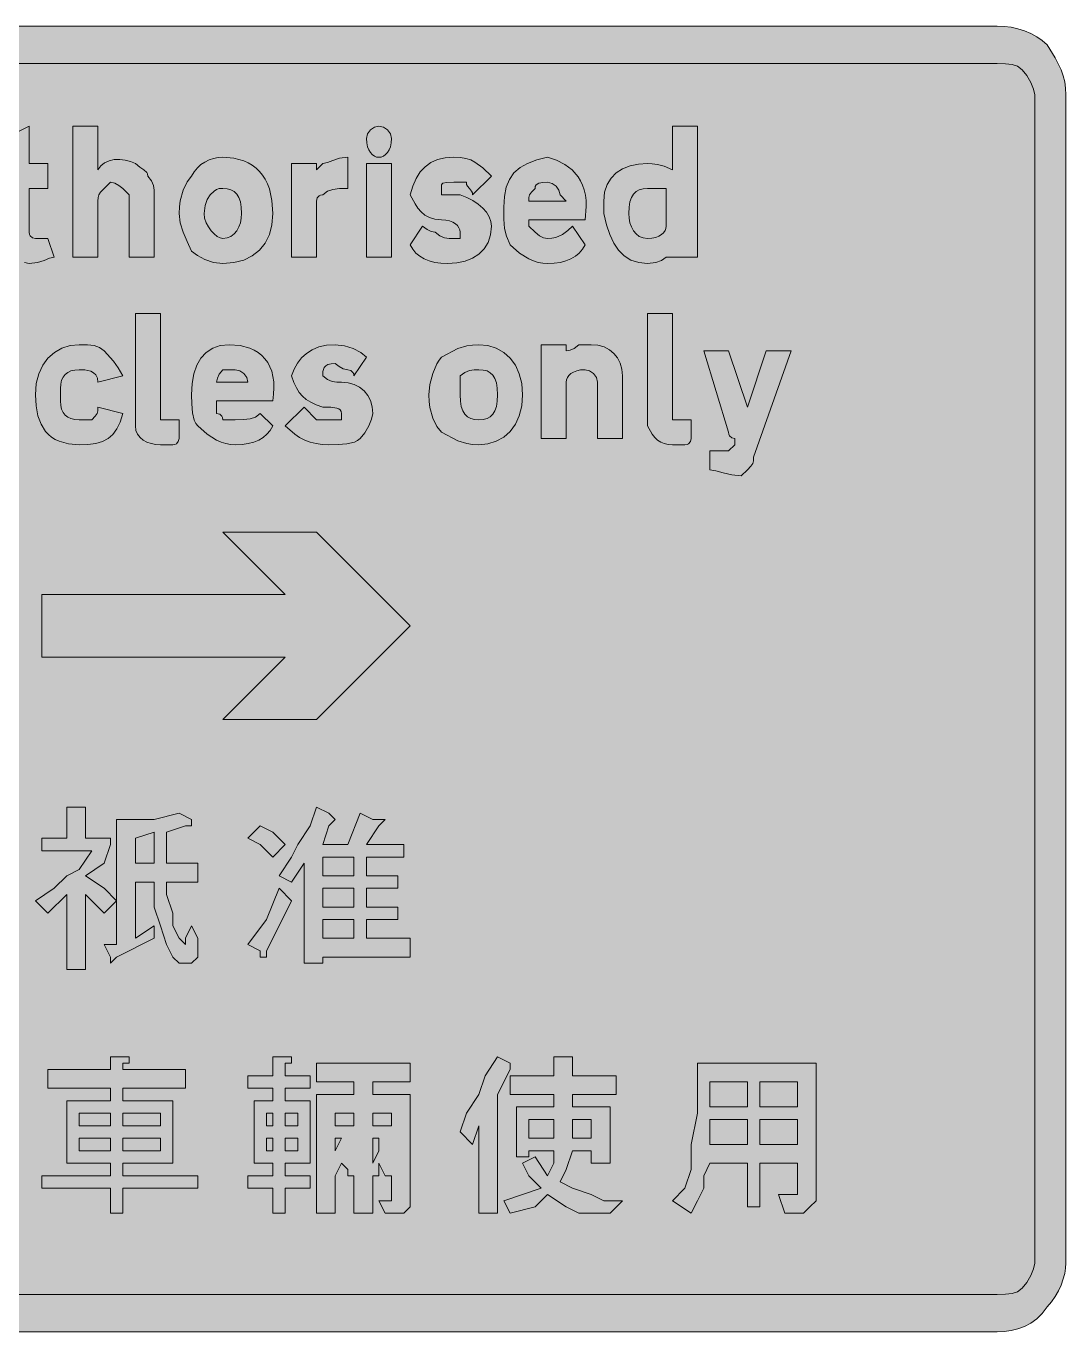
# Model space of a CAD drawing. Header units: metres. Extents: x 122 to 446, y 10 to 260.
# Drawn here: x 246.1 to 445.9, y 9.6 to 260.4 of the extents above; entities that cross this region are included whole.
import ezdxf

# ---------------------------------------------------------------- set-up
doc = ezdxf.new("R2010")
doc.units = ezdxf.units.M
doc.layers.add('FILL_BLACK_000000', color=7, linetype='Continuous', true_color=0x000000)
doc.layers.add('FILL_WHITE_FFFFFF', color=7, linetype='Continuous', true_color=0xffffff)

msp = doc.modelspace()

# ---------------------------------------------------------------- hatches: boundary and pattern name
at = {"layer": 'FILL_BLACK_000000', "true_color": 0x000000}
h = msp.add_hatch(color=7, dxfattribs=at)
h.dxf.hatch_style = 1
h.paths.add_polyline_path([(445.89, 22.8), (445.83, 21.85), (445.66, 20.81), (444.99, 18.6), (444.48, 17.48), (443.86, 16.39), (443.13, 15.35), (442.29, 14.4), (441.34, 13.16), (440.28, 12.13), (439.15, 11.3), (437.94, 10.65), (436.68, 10.17), (435.37, 9.84), (434.04, 9.66), (432.69, 9.6), (135.09, 9.6), (134.17, 9.79), (133.14, 10.2), (131.88, 10.61), (130.29, 10.8), (129.39, 11.53), (128.49, 12.15), (127.59, 12.99), (126.69, 14.4), (125.28, 15.3), (124.44, 16.2), (123.82, 17.1), (123.09, 18), (122.9, 19.59), (122.49, 20.85), (122.08, 21.88), (121.89, 22.8), (121.89, 247.2), (121.95, 248.5), (122.13, 249.71), (122.46, 250.87), (122.94, 252), (123.59, 253.13), (124.42, 254.29), (125.45, 255.5), (126.69, 256.8), (128.49, 258.45), (129.39, 258.99), (130.29, 259.2), (131.88, 259.89), (133.14, 260.25), (134.17, 260.38), (135.09, 260.4), (432.69, 260.4), (434.04, 260.34), (435.37, 260.17), (436.68, 259.89), (437.94, 259.5), (439.15, 258.99), (440.28, 258.37), (441.34, 257.64), (442.29, 256.8), (443.86, 254.29), (444.99, 252), (445.38, 250.87), (445.66, 249.71), (445.83, 248.5), (445.89, 247.2), (445.89, 22.8)])
h = msp.add_hatch(color=7, dxfattribs=at)
h.dxf.hatch_style = 1
h.paths.add_polyline_path([(250.29, 234), (250.29, 229.2), (246.69, 229.2), (246.69, 222), (246.69, 220.8), (246.74, 220.4), (246.88, 220.11), (247.29, 219.75), (247.89, 219.6), (249.09, 219.6), (250.29, 219.6), (251.49, 216), (250.57, 215.81), (249.54, 215.4), (248.28, 214.99), (246.69, 214.8), (245.79, 214.99), (244.89, 215.4), (243.99, 215.81), (243.09, 216), (242.4, 216.9), (242.04, 217.8), (241.91, 218.7), (241.89, 219.6), (241.89, 229.2), (238.29, 229.2), (238.29, 234), (241.89, 234), (241.89, 238.8), (246.69, 241.2), (246.69, 234), (250.29, 234)])
h = msp.add_hatch(color=7, dxfattribs=at)
h.dxf.hatch_style = 1
h.paths.add_polyline_path([(260.45, 233.59), (261.18, 234.17), (262.06, 234.55), (263.04, 234.75), (264.07, 234.78), (265.12, 234.66), (266.14, 234.39), (267.09, 234), (267.97, 233.29), (268.74, 232.8), (269.28, 232.31), (269.44, 232), (269.49, 231.6), (270.18, 230.7), (270.54, 229.8), (270.67, 228.9), (270.69, 228), (270.69, 216), (265.89, 216), (265.89, 226.8), (265.89, 228), (264.69, 229.2), (263.94, 229.8), (263.17, 230.21), (262.29, 230.4), (261.09, 229.2), (260.4, 228.49), (260.04, 228), (259.91, 227.51), (259.89, 226.8), (259.89, 216), (255.09, 216), (255.09, 241.2), (259.89, 241.2), (259.89, 232.8), (260.45, 233.59)])
h = msp.add_hatch(color=7, dxfattribs=at)
h.dxf.hatch_style = 1
h.paths.add_polyline_path([(316.24, 237.96), (316.08, 237.22), (315.85, 236.61), (315.54, 236.1), (315.18, 235.71), (314.77, 235.42), (314.34, 235.26), (313.89, 235.2), (313.44, 235.26), (313.01, 235.42), (312.6, 235.71), (312.24, 236.1), (311.93, 236.61), (311.7, 237.22), (311.54, 237.96), (311.49, 238.8), (311.7, 239.68), (312.24, 240.45), (313.01, 240.99), (313.89, 241.2), (314.77, 240.99), (315.54, 240.45), (316.08, 239.68), (316.29, 238.8), (316.24, 237.96)])
h = msp.add_hatch(color=7, dxfattribs=at)
h.dxf.hatch_style = 1
h.paths.add_polyline_path([(375.09, 241.2), (375.09, 216), (369.09, 216), (368.19, 215.4), (367.07, 214.99), (365.49, 214.8), (363.8, 214.97), (362.32, 215.46), (361.04, 216.26), (359.94, 217.35), (359.01, 218.73), (358.23, 220.37), (357.6, 222.26), (357.09, 224.4), (357.09, 225.6), (357.09, 226.8), (357.25, 228.49), (357.73, 229.95), (358.48, 231.19), (359.49, 232.2), (360.72, 232.99), (362.15, 233.55), (363.75, 233.89), (365.49, 234), (366.41, 233.98), (367.44, 233.85), (368.7, 233.49), (370.29, 232.8), (370.29, 241.2), (375.09, 241.2)])
h.paths.add_polyline_path([(369.09, 228), (369.09, 229.2), (365.49, 229.2), (364.65, 229.14), (363.92, 228.96), (363.3, 228.63), (362.79, 228.15), (362.4, 227.5), (362.12, 226.67), (361.95, 225.64), (361.89, 224.4), (361.95, 223.5), (362.12, 222.64), (362.4, 221.83), (362.79, 221.1), (363.3, 220.49), (363.92, 220.01), (364.65, 219.71), (365.49, 219.6), (366.33, 219.65), (367.07, 219.81), (367.68, 220.04), (368.19, 220.35), (368.58, 220.71), (368.87, 221.12), (369.03, 221.55), (369.09, 222), (369.09, 226.8), (369.09, 228)], flags=16)
h = msp.add_hatch(color=7, dxfattribs=at)
h.dxf.hatch_style = 1
h.paths.add_polyline_path([(292.83, 220.37), (292.03, 218.73), (290.94, 217.35), (289.56, 216.26), (287.92, 215.46), (286.03, 214.97), (283.89, 214.8), (282.11, 215.01), (280.44, 215.55), (279, 216.32), (277.89, 217.2), (277.01, 219), (276.24, 220.8), (275.7, 222.6), (275.49, 224.4), (275.54, 225.69), (275.7, 226.87), (276.24, 228.9), (277.01, 230.47), (277.89, 231.6), (278.39, 232.44), (279, 233.17), (279.68, 233.79), (280.44, 234.3), (281.25, 234.69), (282.11, 234.97), (282.99, 235.14), (283.89, 235.2), (286.03, 235.03), (287.92, 234.52), (288.78, 234.15), (289.56, 233.68), (290.29, 233.13), (290.94, 232.5), (291.52, 231.78), (292.03, 230.98), (292.47, 230.1), (292.83, 229.12), (293.32, 226.93), (293.49, 224.4), (293.32, 222.26), (292.83, 220.37)])
h.paths.add_polyline_path([(287.26, 226.67), (286.98, 227.5), (286.59, 228.15), (286.08, 228.63), (285.46, 228.96), (284.73, 229.14), (283.89, 229.2), (283.18, 229.18), (282.69, 229.05), (282.2, 228.69), (281.49, 228), (280.89, 227.1), (280.48, 225.97), (280.29, 224.4), (280.4, 223.5), (280.68, 222.64), (281.11, 221.83), (281.64, 221.1), (282.22, 220.49), (282.82, 220.01), (283.39, 219.71), (283.89, 219.6), (284.73, 219.71), (285.46, 220.01), (286.08, 220.49), (286.59, 221.1), (286.98, 221.83), (287.26, 222.64), (287.43, 223.5), (287.49, 224.4), (287.43, 225.64), (287.26, 226.67)], flags=16)
h = msp.add_hatch(color=7, dxfattribs=at)
h.dxf.hatch_style = 1
h.paths.add_polyline_path([(297.09, 234), (301.89, 234), (301.89, 232.8), (303.09, 234), (304.01, 234.19), (305.04, 234.6), (306.3, 235.01), (307.89, 235.2), (307.89, 229.2), (306.3, 229.18), (305.04, 229.05), (304.01, 228.69), (303.09, 228), (302.69, 227.95), (302.4, 227.81), (302.04, 227.4), (301.89, 226.8), (301.89, 216), (297.09, 216), (297.09, 234)])
h = msp.add_hatch(color=7, dxfattribs=at)
h.dxf.hatch_style = 1
h.paths.add_polyline_path([(311.49, 216), (311.49, 234), (316.29, 234), (316.29, 216), (311.49, 216)])
h = msp.add_hatch(color=7, dxfattribs=at)
h.dxf.hatch_style = 1
h.paths.add_polyline_path([(335.33, 220.31), (334.85, 218.85), (334.1, 217.61), (333.09, 216.6), (331.86, 215.81), (330.43, 215.25), (328.83, 214.91), (327.09, 214.8), (325.8, 214.86), (324.61, 215.02), (323.55, 215.31), (322.59, 215.7), (321.75, 216.21), (321.01, 216.82), (320.4, 217.56), (319.89, 218.4), (322.29, 222), (323.17, 221.31), (323.94, 220.95), (324.69, 220.8), (325.59, 220.11), (326.49, 219.75), (327.39, 219.62), (328.29, 219.6), (329.49, 219.6), (329.49, 220.8), (329.43, 221.25), (329.27, 221.68), (328.98, 222.09), (328.59, 222.45), (328.08, 222.76), (327.46, 222.99), (326.73, 223.15), (325.89, 223.2), (324.65, 223.31), (323.6, 223.61), (322.73, 224.09), (321.99, 224.7), (321.37, 225.43), (320.83, 226.24), (319.89, 228), (320.4, 229.69), (321.03, 231.15), (321.81, 232.39), (322.74, 233.4), (323.84, 234.19), (325.12, 234.75), (326.6, 235.09), (328.29, 235.2), (329.53, 235.14), (330.6, 234.97), (331.52, 234.69), (332.34, 234.3), (333.86, 233.17), (335.49, 231.6), (331.89, 228), (331.84, 228.4), (331.7, 228.71), (331.29, 229.2), (330.88, 229.69), (330.74, 230), (330.69, 230.4), (328.29, 230.4), (326.9, 230.38), (326.19, 230.25), (326.02, 230.11), (325.93, 229.89), (325.89, 229.2), (325.89, 228), (329.49, 228), (330.78, 227.5), (331.95, 226.89), (332.97, 226.21), (333.84, 225.45), (334.54, 224.64), (335.06, 223.78), (335.38, 222.9), (335.49, 222), (335.33, 220.31)])
h = msp.add_hatch(color=7, dxfattribs=at)
h.dxf.hatch_style = 1
h.paths.add_polyline_path([(342.69, 222), (343.89, 220.8), (344.77, 220.11), (345.54, 219.75), (346.29, 219.6), (347.14, 219.65), (347.88, 219.81), (349.14, 220.35), (350.17, 221.12), (351.09, 222), (353.49, 218.4), (352.98, 217.56), (352.36, 216.82), (351.63, 216.21), (350.79, 215.7), (349.83, 215.31), (348.76, 215.02), (347.58, 214.86), (346.29, 214.8), (345.39, 214.86), (344.49, 215.02), (343.59, 215.31), (342.69, 215.7), (340.89, 216.82), (339.09, 218.4), (338.4, 220.03), (338.04, 221.55), (337.91, 223.29), (337.89, 225.6), (338, 227.69), (338.36, 229.46), (338.97, 230.96), (339.84, 232.2), (341, 233.22), (342.45, 234.04), (344.21, 234.69), (346.29, 235.2), (348.03, 234.64), (349.61, 233.83), (350.99, 232.77), (352.14, 231.45), (352.61, 230.68), (353, 229.84), (353.32, 228.93), (353.55, 227.94), (353.68, 226.88), (353.72, 225.73), (353.49, 223.2), (342.69, 223.2), (342.69, 222)])
h.paths.add_polyline_path([(348.69, 228), (348.48, 228.88), (347.94, 229.65), (347.17, 230.19), (346.29, 230.4), (345.41, 230.38), (344.64, 230.25), (344.1, 229.89), (343.94, 229.6), (343.89, 229.2), (343.2, 228.49), (342.84, 228), (342.71, 227.51), (342.69, 226.8), (349.89, 226.8), (348.69, 228)], flags=16)
h = msp.add_hatch(color=7, dxfattribs=at)
h.dxf.hatch_style = 1
h.paths.add_polyline_path([(271.89, 186), (271.89, 184.8), (275.49, 184.8), (275.49, 181.2), (275.34, 180.6), (274.98, 180.19), (274.69, 180.05), (274.29, 180), (271.89, 180), (270.99, 180.06), (270.13, 180.22), (269.32, 180.51), (268.59, 180.9), (267.98, 181.41), (267.5, 182.02), (267.2, 182.76), (267.09, 183.6), (267.09, 184.8), (267.09, 205.2), (271.89, 205.2), (271.89, 186)])
h = msp.add_hatch(color=7, dxfattribs=at)
h.dxf.hatch_style = 1
h.paths.add_polyline_path([(370.29, 186), (370.29, 184.8), (373.89, 184.8), (373.89, 181.2), (373.74, 180.6), (373.38, 180.19), (373.09, 180.05), (372.69, 180), (370.29, 180), (369.44, 180.06), (368.7, 180.22), (368.03, 180.51), (367.44, 180.9), (366.9, 181.41), (366.41, 182.02), (365.49, 183.6), (365.49, 184.8), (365.49, 205.2), (370.29, 205.2), (370.29, 186)])
h = msp.add_hatch(color=7, dxfattribs=at)
h.dxf.hatch_style = 1
h.paths.add_polyline_path([(257.88, 199.18), (259.14, 199.05), (260.17, 198.69), (261.09, 198), (262.89, 196.05), (263.79, 194.79), (264.69, 193.2), (259.89, 192), (259.78, 192.79), (259.5, 193.39), (259.07, 193.81), (258.54, 194.1), (257.36, 194.36), (256.29, 194.4), (255.45, 194.34), (254.71, 194.17), (254.1, 193.89), (253.59, 193.5), (253.2, 192.99), (252.92, 192.37), (252.75, 191.64), (252.69, 190.8), (252.69, 189.6), (252.69, 188.4), (252.75, 187.56), (252.92, 186.82), (253.2, 186.21), (253.59, 185.7), (254.1, 185.31), (254.71, 185.02), (255.45, 184.86), (256.29, 184.8), (258.69, 184.8), (259.38, 185.51), (259.74, 186), (259.87, 186.49), (259.89, 187.2), (264.69, 186), (264.18, 184.36), (263.55, 183.04), (262.77, 181.99), (261.84, 181.2), (260.74, 180.63), (259.46, 180.26), (257.98, 180.06), (256.29, 180), (254.21, 180.17), (252.45, 180.66), (251.68, 181.02), (251, 181.46), (250.38, 181.97), (249.84, 182.55), (248.97, 183.93), (248.36, 185.57), (248, 187.46), (247.89, 189.6), (248.05, 191.74), (248.53, 193.63), (249.28, 195.27), (250.29, 196.65), (251.52, 197.74), (252.95, 198.54), (254.55, 199.03), (256.29, 199.2), (257.88, 199.18)])
h = msp.add_hatch(color=7, dxfattribs=at)
h.dxf.hatch_style = 1
h.paths.add_polyline_path([(282.69, 186), (283.29, 185.85), (283.7, 185.49), (283.84, 185.2), (283.89, 184.8), (286.29, 184.8), (287.88, 184.82), (289.14, 184.95), (290.17, 185.31), (291.09, 186), (293.49, 183.6), (292.98, 182.76), (292.36, 182.02), (291.63, 181.41), (290.79, 180.9), (289.83, 180.51), (288.76, 180.22), (287.58, 180.06), (286.29, 180), (285.39, 180.06), (284.49, 180.22), (283.59, 180.51), (282.69, 180.9), (280.89, 182.02), (279.09, 183.6), (278.69, 184.1), (278.4, 184.71), (278.04, 186.15), (277.91, 187.82), (277.89, 189.6), (278, 191.74), (278.34, 193.63), (278.9, 195.27), (279.69, 196.65), (280.7, 197.74), (281.94, 198.54), (283.4, 199.03), (285.09, 199.2), (287.22, 199.03), (289.1, 198.52), (289.94, 198.15), (290.7, 197.68), (291.39, 197.13), (291.99, 196.5), (292.51, 195.78), (292.94, 194.98), (293.28, 194.1), (293.53, 193.12), (293.67, 192.07), (293.72, 190.93), (293.66, 189.71), (293.49, 188.4), (282.69, 188.4), (282.69, 186)])
h.paths.add_polyline_path([(288.48, 192.88), (287.94, 193.65), (287.17, 194.19), (286.29, 194.4), (283.89, 194.4), (283.2, 193.52), (282.84, 192.75), (282.69, 192), (288.69, 192), (288.48, 192.88)], flags=16)
h = msp.add_hatch(color=7, dxfattribs=at)
h.dxf.hatch_style = 1
h.paths.add_polyline_path([(312.48, 184.91), (311.94, 183.6), (311.17, 182.29), (310.29, 181.2), (309.79, 180.8), (309.18, 180.51), (307.74, 180.15), (306.07, 180.02), (304.29, 180), (302.99, 180.06), (301.8, 180.22), (300.68, 180.51), (299.64, 180.9), (298.65, 181.41), (297.71, 182.02), (295.89, 183.6), (299.49, 187.2), (301.89, 184.8), (304.29, 184.8), (306.69, 184.8), (306.69, 186), (306.63, 186.4), (306.47, 186.69), (306.18, 186.91), (305.79, 187.05), (304.66, 187.18), (303.09, 187.2), (301.85, 187.65), (300.8, 188.14), (299.93, 188.68), (299.19, 189.3), (298.57, 190.04), (298.03, 190.91), (297.54, 191.96), (297.09, 193.2), (297.6, 194.49), (298.23, 195.66), (299.01, 196.68), (299.94, 197.55), (301.04, 198.25), (302.32, 198.77), (303.8, 199.09), (305.49, 199.2), (307.27, 198.99), (308.94, 198.45), (310.38, 197.68), (311.49, 196.8), (309.09, 193.2), (309.04, 193.6), (308.9, 193.89), (308.49, 194.25), (307.89, 194.4), (307.01, 194.59), (306.24, 195), (305.49, 195.6), (304.7, 195.55), (304.1, 195.39), (303.68, 195.16), (303.39, 194.85), (303.13, 194.08), (303.09, 193.2), (303.99, 192.51), (304.89, 192.15), (305.79, 192.02), (306.69, 192), (307.98, 191.89), (309.15, 191.57), (310.17, 191.05), (311.04, 190.35), (311.74, 189.48), (312.26, 188.46), (312.58, 187.29), (312.69, 186), (312.48, 184.91)])
h = msp.add_hatch(color=7, dxfattribs=at)
h.dxf.hatch_style = 1
h.paths.add_polyline_path([(340.85, 185.57), (340.1, 183.93), (339.09, 182.55), (337.86, 181.46), (336.43, 180.66), (334.83, 180.17), (333.09, 180), (331.85, 180.05), (330.78, 180.21), (329.04, 180.75), (325.89, 182.4), (325.01, 183.52), (324.24, 185.1), (323.7, 187.12), (323.54, 188.31), (323.49, 189.6), (323.7, 191.57), (324.24, 193.65), (325.01, 195.51), (325.44, 196.24), (325.89, 196.8), (329.04, 198.45), (330.78, 198.99), (331.85, 199.15), (333.09, 199.2), (334.83, 199.03), (336.43, 198.54), (337.86, 197.74), (339.09, 196.65), (340.1, 195.27), (340.85, 193.63), (341.33, 191.74), (341.49, 189.6), (341.33, 187.46), (340.85, 185.57)])
h.paths.add_polyline_path([(336.47, 191.87), (336.18, 192.7), (335.79, 193.35), (335.28, 193.83), (334.67, 194.16), (333.93, 194.34), (333.09, 194.4), (332.19, 194.38), (331.29, 194.25), (330.39, 193.89), (329.49, 193.2), (329.49, 189.6), (329.55, 188.36), (329.72, 187.33), (330, 186.5), (330.39, 185.85), (330.9, 185.37), (331.52, 185.04), (332.25, 184.86), (333.09, 184.8), (333.93, 184.86), (334.67, 185.04), (335.28, 185.37), (335.79, 185.85), (336.18, 186.5), (336.47, 187.33), (336.63, 188.36), (336.69, 189.6), (336.63, 190.84), (336.47, 191.87)], flags=16)
h = msp.add_hatch(color=7, dxfattribs=at)
h.dxf.hatch_style = 1
h.paths.add_polyline_path([(355.89, 181.2), (355.89, 190.8), (355.89, 192), (355.68, 192.88), (355.14, 193.65), (354.37, 194.19), (353.49, 194.4), (352.65, 194.35), (351.92, 194.19), (351.3, 193.96), (350.79, 193.65), (350.4, 193.29), (350.11, 192.88), (349.95, 192.45), (349.89, 192), (349.89, 181.2), (345.09, 181.2), (345.09, 199.2), (349.89, 199.2), (349.89, 198), (350.64, 198.15), (351.41, 198.51), (352.29, 199.2), (354.69, 199.2), (355.98, 199.09), (357.15, 198.77), (358.17, 198.25), (359.04, 197.55), (359.74, 196.68), (360.26, 195.66), (360.58, 194.49), (360.69, 193.2), (360.69, 181.2), (355.89, 181.2)])
h = msp.add_hatch(color=7, dxfattribs=at)
h.dxf.hatch_style = 1
h.paths.add_polyline_path([(385.89, 177.6), (385.87, 176.89), (385.74, 176.4), (385.38, 175.91), (384.69, 175.2), (383.49, 174), (381.71, 174.19), (380.04, 174.6), (378.6, 175.01), (377.49, 175.2), (377.49, 178.8), (379.89, 178.8), (381.09, 178.8), (382.29, 180), (382.29, 181.2), (381.69, 181.35), (381.28, 181.71), (381.14, 182), (381.09, 182.4), (376.29, 198), (381.09, 198), (384.69, 187.2), (388.29, 198), (393.09, 198), (385.89, 177.6)])
h = msp.add_hatch(color=7, dxfattribs=at)
h.dxf.hatch_style = 1
h.paths.add_polyline_path([(249.09, 139.2), (249.09, 151.2), (295.89, 151.2), (283.89, 163.2), (301.89, 163.2), (319.89, 145.2), (301.89, 127.2), (283.89, 127.2), (295.89, 139.2), (249.09, 139.2)])
h = msp.add_hatch(color=7, dxfattribs=at)
h.dxf.hatch_style = 1
h.paths.add_polyline_path([(249.09, 104.4), (253.89, 104.4), (253.89, 110.4), (256.29, 110.4), (257.49, 110.4), (257.49, 109.2), (257.49, 104.4), (262.29, 104.4), (262.29, 103.2), (261.09, 99.6), (257.49, 97.2), (261.09, 94.8), (263.49, 92.4), (261.09, 90), (257.49, 93.6), (257.49, 79.2), (253.89, 79.2), (253.89, 93.6), (250.29, 90), (247.89, 92.4), (251.49, 94.8), (253.89, 97.2), (256.29, 98.4), (258.69, 102), (249.09, 102), (249.09, 104.4)])
h = msp.add_hatch(color=7, dxfattribs=at)
h.dxf.hatch_style = 1
h.paths.add_polyline_path([(301.89, 110.4), (304.29, 109.2), (305.49, 108), (304.29, 106.8), (303.09, 103.2), (307.89, 103.2), (310.29, 109.2), (312.69, 108), (313.89, 108), (315.09, 108), (313.89, 106.8), (311.49, 103.2), (318.69, 103.2), (318.69, 100.8), (311.49, 100.8), (311.49, 97.2), (317.49, 97.2), (317.49, 94.8), (311.49, 94.8), (311.49, 91.2), (317.49, 91.2), (317.49, 88.8), (311.49, 88.8), (311.49, 85.2), (319.89, 85.2), (319.89, 81.6), (303.09, 81.6), (303.09, 80.4), (299.49, 80.4), (299.49, 99.6), (297.09, 96), (294.69, 97.2), (297.09, 100.8), (298.29, 103.2), (300.69, 106.8), (301.89, 110.4)])
h.paths.add_polyline_path([(303.09, 91.2), (309.09, 91.2), (309.09, 94.8), (303.09, 94.8), (303.09, 91.2)], flags=16)
h.paths.add_polyline_path([(303.09, 100.8), (303.09, 97.2), (309.09, 97.2), (309.09, 100.8), (303.09, 100.8)], flags=16)
h.paths.add_polyline_path([(309.09, 88.8), (303.09, 88.8), (303.09, 85.2), (309.09, 85.2), (309.09, 88.8)], flags=16)
h = msp.add_hatch(color=7, dxfattribs=at)
h.dxf.hatch_style = 1
h.paths.add_polyline_path([(270.69, 108), (275.49, 109.2), (277.89, 108), (277.89, 106.8), (276.69, 106.8), (273.09, 105.6), (273.09, 99.6), (279.09, 99.6), (279.09, 96), (273.09, 96), (273.09, 93.6), (274.29, 90), (274.29, 87.6), (275.49, 85.2), (276.69, 84), (276.69, 85.2), (277.89, 87.6), (279.09, 85.2), (279.09, 84), (279.09, 81.6), (277.89, 80.4), (276.69, 80.4), (275.49, 80.4), (274.29, 81.6), (273.09, 84), (271.89, 87.6), (270.69, 91.2), (270.69, 96), (267.09, 96), (267.09, 85.2), (270.69, 87.6), (270.69, 85.2), (263.49, 81.6), (262.29, 80.4), (262.29, 81.6), (261.09, 84), (263.49, 84), (263.49, 108), (265.89, 108), (270.69, 108)])
h.paths.add_polyline_path([(270.69, 105.6), (267.09, 104.4), (267.09, 99.6), (270.69, 99.6), (270.69, 105.6)], flags=16)
h = msp.add_hatch(color=7, dxfattribs=at)
h.dxf.hatch_style = 1
h.paths.add_polyline_path([(291.09, 103.2), (288.69, 104.4), (291.09, 106.8), (293.49, 105.6), (295.89, 103.2), (293.49, 100.8), (291.09, 103.2)])
h = msp.add_hatch(color=7, dxfattribs=at)
h.dxf.hatch_style = 1
h.paths.add_polyline_path([(292.29, 88.8), (294.69, 94.8), (297.09, 92.4), (294.69, 87.6), (292.29, 82.8), (292.29, 81.6), (291.09, 81.6), (291.09, 82.8), (288.69, 84), (292.29, 88.8)])
h = msp.add_hatch(color=7, dxfattribs=at)
h.dxf.hatch_style = 1
h.paths.add_polyline_path([(264.69, 61.2), (264.69, 60), (276.69, 60), (276.69, 56.4), (264.69, 56.4), (264.69, 54), (274.29, 54), (274.29, 42), (264.69, 42), (264.69, 39.6), (279.09, 39.6), (279.09, 37.2), (264.69, 37.2), (264.69, 32.4), (262.29, 32.4), (262.29, 37.2), (249.09, 37.2), (249.09, 39.6), (262.29, 39.6), (262.29, 42), (253.89, 42), (253.89, 54), (262.29, 54), (262.29, 56.4), (250.29, 56.4), (250.29, 60), (262.29, 60), (262.29, 62.4), (265.89, 62.4), (265.89, 61.2), (264.69, 61.2)])
h.paths.add_polyline_path([(262.29, 49.2), (262.29, 51.6), (256.29, 51.6), (256.29, 49.2), (262.29, 49.2)], flags=16)
h.paths.add_polyline_path([(256.29, 44.4), (262.29, 44.4), (262.29, 46.8), (256.29, 46.8), (256.29, 44.4)], flags=16)
h.paths.add_polyline_path([(264.69, 51.6), (264.69, 49.2), (271.89, 49.2), (271.89, 51.6), (264.69, 51.6)], flags=16)
h.paths.add_polyline_path([(271.89, 46.8), (264.69, 46.8), (264.69, 44.4), (271.89, 44.4), (271.89, 46.8)], flags=16)
h = msp.add_hatch(color=7, dxfattribs=at)
h.dxf.hatch_style = 1
h.paths.add_polyline_path([(297.09, 62.4), (297.09, 61.2), (295.89, 61.2), (295.89, 58.8), (300.69, 58.8), (300.69, 56.4), (295.89, 56.4), (295.89, 54), (300.69, 54), (300.69, 42), (295.89, 42), (295.89, 39.6), (300.69, 39.6), (300.69, 37.2), (295.89, 37.2), (295.89, 32.4), (293.49, 32.4), (293.49, 37.2), (288.69, 37.2), (288.69, 39.6), (293.49, 39.6), (293.49, 42), (289.89, 42), (289.89, 54), (293.49, 54), (293.49, 56.4), (288.69, 56.4), (288.69, 58.8), (293.49, 58.8), (293.49, 62.4), (295.89, 62.4), (297.09, 62.4)])
h.paths.add_polyline_path([(298.29, 49.2), (298.29, 51.6), (295.89, 51.6), (295.89, 49.2), (298.29, 49.2)], flags=16)
h.paths.add_polyline_path([(295.89, 44.4), (298.29, 44.4), (298.29, 46.8), (295.89, 46.8), (295.89, 44.4)], flags=16)
h.paths.add_polyline_path([(292.29, 51.6), (292.29, 49.2), (293.49, 49.2), (293.49, 51.6), (292.29, 51.6)], flags=16)
h.paths.add_polyline_path([(293.49, 46.8), (292.29, 46.8), (292.29, 44.4), (293.49, 44.4), (293.49, 46.8)], flags=16)
h = msp.add_hatch(color=7, dxfattribs=at)
h.dxf.hatch_style = 1
h.paths.add_polyline_path([(312.69, 55.2), (319.89, 55.2), (319.89, 34.8), (319.89, 33.6), (318.69, 32.4), (317.49, 32.4), (316.29, 32.4), (315.09, 32.4), (313.89, 34.8), (315.09, 34.8), (316.29, 34.8), (316.29, 36), (316.29, 39.6), (315.09, 39.6), (313.89, 42), (313.89, 39.6), (312.69, 39.6), (312.69, 32.4), (309.09, 32.4), (309.09, 39.6), (307.89, 39.6), (307.89, 40.8), (306.69, 42), (305.49, 39.6), (305.49, 32.4), (301.89, 32.4), (301.89, 55.2), (309.09, 55.2), (309.09, 57.6), (301.89, 57.6), (301.89, 61.2), (319.89, 61.2), (319.89, 57.6), (312.69, 57.6), (312.69, 55.2)])
h.paths.add_polyline_path([(306.69, 46.8), (305.49, 46.8), (305.49, 44.4), (306.69, 46.8)], flags=16)
h.paths.add_polyline_path([(312.69, 42), (313.89, 44.4), (313.89, 46.8), (312.69, 46.8), (312.69, 42)], flags=16)
h.paths.add_polyline_path([(312.69, 51.6), (312.69, 49.2), (316.29, 49.2), (316.29, 51.6), (312.69, 51.6)], flags=16)
h.paths.add_polyline_path([(309.09, 51.6), (305.49, 51.6), (305.49, 49.2), (309.09, 49.2), (309.09, 51.6)], flags=16)
h = msp.add_hatch(color=7, dxfattribs=at)
h.dxf.hatch_style = 1
h.paths.add_polyline_path([(330.69, 51.6), (333.09, 55.2), (334.29, 58.8), (336.69, 62.4), (339.09, 61.2), (339.09, 60), (336.69, 55.2), (336.69, 32.4), (333.09, 32.4), (333.09, 49.2), (331.89, 45.6), (329.49, 48), (330.69, 51.6)])
h = msp.add_hatch(color=7, dxfattribs=at)
h.dxf.hatch_style = 1
h.paths.add_polyline_path([(351.09, 62.4), (351.09, 61.2), (351.09, 58.8), (359.49, 58.8), (359.49, 55.2), (351.09, 55.2), (351.09, 52.8), (358.29, 52.8), (358.29, 42), (354.69, 42), (354.69, 44.4), (351.09, 44.4), (349.89, 40.8), (348.69, 38.4), (351.09, 37.2), (354.69, 36), (357.09, 34.8), (360.69, 34.8), (358.29, 32.4), (355.89, 32.4), (352.29, 32.4), (349.89, 33.6), (346.29, 36), (343.89, 33.6), (339.09, 32.4), (337.89, 34.8), (341.49, 36), (345.09, 37.2), (342.69, 39.6), (341.49, 42), (343.89, 43.2), (346.29, 39.6), (347.49, 42), (347.49, 44.4), (342.69, 44.4), (342.69, 43.2), (340.29, 43.2), (340.29, 52.8), (347.49, 52.8), (347.49, 55.2), (339.09, 55.2), (339.09, 58.8), (347.49, 58.8), (347.49, 62.4), (351.09, 62.4)])
h.paths.add_polyline_path([(354.69, 50.4), (351.09, 50.4), (351.09, 46.8), (354.69, 46.8), (354.69, 50.4)], flags=16)
h.paths.add_polyline_path([(347.49, 50.4), (342.69, 50.4), (342.69, 46.8), (347.49, 46.8), (347.49, 50.4)], flags=16)
h = msp.add_hatch(color=7, dxfattribs=at)
h.dxf.hatch_style = 1
h.paths.add_polyline_path([(395.49, 32.4), (393.09, 32.4), (391.89, 32.4), (390.69, 36), (393.09, 36), (394.29, 36), (394.29, 37.2), (394.29, 38.4), (394.29, 42), (387.09, 42), (387.09, 33.6), (384.69, 33.6), (384.69, 42), (377.49, 42), (376.29, 39.6), (376.29, 37.2), (375.09, 34.8), (373.89, 32.4), (370.29, 34.8), (372.69, 37.2), (373.89, 40.8), (373.89, 45.6), (375.09, 51.6), (375.09, 61.2), (397.89, 61.2), (397.89, 37.2), (397.89, 34.8), (396.69, 33.6), (395.49, 32.4)])
h.paths.add_polyline_path([(384.69, 52.8), (384.69, 57.6), (377.49, 57.6), (377.49, 52.8), (384.69, 52.8)], flags=16)
h.paths.add_polyline_path([(384.69, 45.6), (384.69, 50.4), (377.49, 50.4), (377.49, 45.6), (384.69, 45.6)], flags=16)
h.paths.add_polyline_path([(387.09, 57.6), (387.09, 52.8), (394.29, 52.8), (394.29, 57.6), (387.09, 57.6)], flags=16)
h.paths.add_polyline_path([(394.29, 50.4), (387.09, 50.4), (387.09, 45.6), (394.29, 45.6), (394.29, 50.4)], flags=16)
at = {"layer": 'FILL_WHITE_FFFFFF', "true_color": 0xffffff}
h = msp.add_hatch(color=7, dxfattribs=at)
h.dxf.hatch_style = 1
h.paths.add_polyline_path([(439.89, 22.8), (439.68, 21.71), (439.14, 20.4), (438.37, 19.09), (437.49, 18), (436.57, 17.31), (435.54, 16.95), (434.28, 16.82), (432.69, 16.8), (135.09, 16.8), (132.69, 16.8), (131.94, 17.4), (131.17, 17.81), (130.29, 18), (130.24, 18.4), (130.1, 18.71), (129.69, 19.2), (129.28, 19.69), (129.14, 20), (129.09, 20.4), (129.09, 22.8), (129.09, 247.2), (129.24, 249.6), (129.6, 250.91), (129.89, 251.5), (130.29, 252), (130.79, 252.4), (131.38, 252.69), (132.69, 253.05), (135.09, 253.2), (432.69, 253.2), (434.28, 253.18), (435.54, 253.05), (436.57, 252.69), (437.49, 252), (438.37, 250.91), (439.14, 249.6), (439.68, 248.29), (439.89, 247.2), (439.89, 22.8)])

# ---------------------------------------------------------------- linework, layer by layer
at = {"layer": 'FILL_BLACK_000000', "lineweight": 0, "true_color": 0x000000}
for points in [[(135.09, 260.4), (432.69, 260.4), (434.04, 260.34), (435.37, 260.17), (436.68, 259.89), (437.94, 259.5), (439.15, 258.99), (440.28, 258.37), (441.34, 257.64), (442.29, 256.8), (443.86, 254.29), (444.99, 252), (445.38, 250.87), (445.66, 249.71), (445.83, 248.5), (445.89, 247.2), (445.89, 22.8), (445.83, 21.85), (445.66, 20.81), (444.99, 18.6), (444.48, 17.48), (443.86, 16.39), (443.13, 15.35), (442.29, 14.4), (441.34, 13.16), (440.28, 12.13), (439.15, 11.3), (437.94, 10.65), (436.68, 10.17), (435.37, 9.84), (434.04, 9.66), (432.69, 9.6), (135.09, 9.6)], [(241.89, 238.8), (246.69, 241.2), (246.69, 234), (250.29, 234), (250.29, 229.2), (246.69, 229.2), (246.69, 222), (246.69, 220.8), (246.74, 220.4), (246.88, 220.11), (247.29, 219.75), (247.89, 219.6), (249.09, 219.6), (250.29, 219.6), (251.49, 216), (250.57, 215.81), (249.54, 215.4), (248.28, 214.99), (246.69, 214.8), (245.79, 214.99)]]:
    msp.add_lwpolyline(points, dxfattribs=at)
for points in [[(260.45, 233.59), (261.18, 234.17), (262.06, 234.55), (263.04, 234.75), (264.07, 234.78), (265.12, 234.66), (266.14, 234.39), (267.09, 234), (267.97, 233.29), (268.74, 232.8), (269.28, 232.31), (269.44, 232), (269.49, 231.6), (270.18, 230.7), (270.54, 229.8), (270.67, 228.9), (270.69, 228), (270.69, 216), (265.89, 216), (265.89, 226.8), (265.89, 228), (264.69, 229.2), (263.94, 229.8), (263.17, 230.21), (262.29, 230.4), (261.09, 229.2), (260.4, 228.49), (260.04, 228), (259.91, 227.51), (259.89, 226.8), (259.89, 216), (255.09, 216), (255.09, 241.2), (259.89, 241.2), (259.89, 232.8)], [(316.24, 237.96), (316.08, 237.22), (315.85, 236.61), (315.54, 236.1), (315.18, 235.71), (314.77, 235.42), (314.34, 235.26), (313.89, 235.2), (313.44, 235.26), (313.01, 235.42), (312.6, 235.71), (312.24, 236.1), (311.93, 236.61), (311.7, 237.22), (311.54, 237.96), (311.49, 238.8), (311.7, 239.68), (312.24, 240.45), (313.01, 240.99), (313.89, 241.2), (314.77, 240.99), (315.54, 240.45), (316.08, 239.68), (316.29, 238.8)], [(375.09, 241.2), (375.09, 216), (369.09, 216), (368.19, 215.4), (367.07, 214.99), (365.49, 214.8), (363.8, 214.97), (362.32, 215.46), (361.04, 216.26), (359.94, 217.35), (359.01, 218.73), (358.23, 220.37), (357.6, 222.26), (357.09, 224.4), (357.09, 225.6), (357.09, 226.8), (357.25, 228.49), (357.73, 229.95), (358.48, 231.19), (359.49, 232.2), (360.72, 232.99), (362.15, 233.55), (363.75, 233.89), (365.49, 234), (366.41, 233.98), (367.44, 233.85), (368.7, 233.49), (370.29, 232.8), (370.29, 241.2)], [(292.83, 220.37), (292.03, 218.73), (290.94, 217.35), (289.56, 216.26), (287.92, 215.46), (286.03, 214.97), (283.89, 214.8), (282.11, 215.01), (280.44, 215.55), (279, 216.32), (277.89, 217.2), (277.01, 219), (276.24, 220.8), (275.7, 222.6), (275.49, 224.4), (275.54, 225.69), (275.7, 226.87), (276.24, 228.9), (277.01, 230.47), (277.89, 231.6), (278.39, 232.44), (279, 233.17), (279.68, 233.79), (280.44, 234.3), (281.25, 234.69), (282.11, 234.97), (282.99, 235.14), (283.89, 235.2), (286.03, 235.03), (287.92, 234.52), (288.78, 234.15), (289.56, 233.68), (290.29, 233.13), (290.94, 232.5), (291.52, 231.78), (292.03, 230.98), (292.47, 230.1), (292.83, 229.12), (293.32, 226.93), (293.49, 224.4), (293.32, 222.26)], [(297.09, 234), (301.89, 234), (301.89, 232.8), (303.09, 234), (304.01, 234.19), (305.04, 234.6), (306.3, 235.01), (307.89, 235.2), (307.89, 229.2), (306.3, 229.18), (305.04, 229.05), (304.01, 228.69), (303.09, 228), (302.69, 227.95), (302.4, 227.81), (302.04, 227.4), (301.89, 226.8), (301.89, 216), (297.09, 216)], [(311.49, 216), (311.49, 234), (316.29, 234), (316.29, 216)], [(335.33, 220.31), (334.85, 218.85), (334.1, 217.61), (333.09, 216.6), (331.86, 215.81), (330.43, 215.25), (328.83, 214.91), (327.09, 214.8), (325.8, 214.86), (324.61, 215.02), (323.55, 215.31), (322.59, 215.7), (321.75, 216.21), (321.01, 216.82), (320.4, 217.56), (319.89, 218.4), (322.29, 222), (323.17, 221.31), (323.94, 220.95), (324.69, 220.8), (325.59, 220.11), (326.49, 219.75), (327.39, 219.62), (328.29, 219.6), (329.49, 219.6), (329.49, 220.8), (329.43, 221.25), (329.27, 221.68), (328.98, 222.09), (328.59, 222.45), (328.08, 222.76), (327.46, 222.99), (326.73, 223.15), (325.89, 223.2), (324.65, 223.31), (323.6, 223.61), (322.73, 224.09), (321.99, 224.7), (321.37, 225.43), (320.83, 226.24), (319.89, 228), (320.4, 229.69), (321.03, 231.15), (321.81, 232.39), (322.74, 233.4), (323.84, 234.19), (325.12, 234.75), (326.6, 235.09), (328.29, 235.2), (329.53, 235.14), (330.6, 234.97), (331.52, 234.69), (332.34, 234.3), (333.86, 233.17), (335.49, 231.6), (331.89, 228), (331.84, 228.4), (331.7, 228.71), (331.29, 229.2), (330.88, 229.69), (330.74, 230), (330.69, 230.4), (328.29, 230.4), (326.9, 230.38), (326.19, 230.25), (326.02, 230.11), (325.93, 229.89), (325.89, 229.2), (325.89, 228), (329.49, 228), (330.78, 227.5), (331.95, 226.89), (332.97, 226.21), (333.84, 225.45), (334.54, 224.64), (335.06, 223.78), (335.38, 222.9), (335.49, 222)], [(342.69, 222), (343.89, 220.8), (344.77, 220.11), (345.54, 219.75), (346.29, 219.6), (347.14, 219.65), (347.88, 219.81), (349.14, 220.35), (350.17, 221.12), (351.09, 222), (353.49, 218.4), (352.98, 217.56), (352.36, 216.82), (351.63, 216.21), (350.79, 215.7), (349.83, 215.31), (348.76, 215.02), (347.58, 214.86), (346.29, 214.8), (345.39, 214.86), (344.49, 215.02), (343.59, 215.31), (342.69, 215.7), (340.89, 216.82), (339.09, 218.4), (338.4, 220.03), (338.04, 221.55), (337.91, 223.29), (337.89, 225.6), (338, 227.69), (338.36, 229.46), (338.97, 230.96), (339.84, 232.2), (341, 233.22), (342.45, 234.04), (344.21, 234.69), (346.29, 235.2), (348.03, 234.64), (349.61, 233.83), (350.99, 232.77), (352.14, 231.45), (352.61, 230.68), (353, 229.84), (353.32, 228.93), (353.55, 227.94), (353.68, 226.88), (353.72, 225.73), (353.49, 223.2), (342.69, 223.2)], [(287.26, 226.67), (286.98, 227.5), (286.59, 228.15), (286.08, 228.63), (285.46, 228.96), (284.73, 229.14), (283.89, 229.2), (283.18, 229.18), (282.69, 229.05), (282.2, 228.69), (281.49, 228), (280.89, 227.1), (280.48, 225.97), (280.29, 224.4), (280.4, 223.5), (280.68, 222.64), (281.11, 221.83), (281.64, 221.1), (282.22, 220.49), (282.82, 220.01), (283.39, 219.71), (283.89, 219.6), (284.73, 219.71), (285.46, 220.01), (286.08, 220.49), (286.59, 221.1), (286.98, 221.83), (287.26, 222.64), (287.43, 223.5), (287.49, 224.4), (287.43, 225.64)], [(348.69, 228), (348.48, 228.88), (347.94, 229.65), (347.17, 230.19), (346.29, 230.4), (345.41, 230.38), (344.64, 230.25), (344.1, 229.89), (343.94, 229.6), (343.89, 229.2), (343.2, 228.49), (342.84, 228), (342.71, 227.51), (342.69, 226.8), (349.89, 226.8)], [(369.09, 228), (369.09, 229.2), (365.49, 229.2), (364.65, 229.14), (363.92, 228.96), (363.3, 228.63), (362.79, 228.15), (362.4, 227.5), (362.12, 226.67), (361.95, 225.64), (361.89, 224.4), (361.95, 223.5), (362.12, 222.64), (362.4, 221.83), (362.79, 221.1), (363.3, 220.49), (363.92, 220.01), (364.65, 219.71), (365.49, 219.6), (366.33, 219.65), (367.07, 219.81), (367.68, 220.04), (368.19, 220.35), (368.58, 220.71), (368.87, 221.12), (369.03, 221.55), (369.09, 222), (369.09, 226.8)], [(271.89, 186), (271.89, 184.8), (275.49, 184.8), (275.49, 181.2), (275.34, 180.6), (274.98, 180.19), (274.69, 180.05), (274.29, 180), (271.89, 180), (270.99, 180.06), (270.13, 180.22), (269.32, 180.51), (268.59, 180.9), (267.98, 181.41), (267.5, 182.02), (267.2, 182.76), (267.09, 183.6), (267.09, 184.8), (267.09, 205.2), (271.89, 205.2)], [(370.29, 186), (370.29, 184.8), (373.89, 184.8), (373.89, 181.2), (373.74, 180.6), (373.38, 180.19), (373.09, 180.05), (372.69, 180), (370.29, 180), (369.44, 180.06), (368.7, 180.22), (368.03, 180.51), (367.44, 180.9), (366.9, 181.41), (366.41, 182.02), (365.49, 183.6), (365.49, 184.8), (365.49, 205.2), (370.29, 205.2)], [(257.88, 199.18), (259.14, 199.05), (260.17, 198.69), (261.09, 198), (262.89, 196.05), (263.79, 194.79), (264.69, 193.2), (259.89, 192), (259.78, 192.79), (259.5, 193.39), (259.07, 193.81), (258.54, 194.1), (257.36, 194.36), (256.29, 194.4), (255.45, 194.34), (254.71, 194.17), (254.1, 193.89), (253.59, 193.5), (253.2, 192.99), (252.92, 192.37), (252.75, 191.64), (252.69, 190.8), (252.69, 189.6), (252.69, 188.4), (252.75, 187.56), (252.92, 186.82), (253.2, 186.21), (253.59, 185.7), (254.1, 185.31), (254.71, 185.02), (255.45, 184.86), (256.29, 184.8), (258.69, 184.8), (259.38, 185.51), (259.74, 186), (259.87, 186.49), (259.89, 187.2), (264.69, 186), (264.18, 184.36), (263.55, 183.04), (262.77, 181.99), (261.84, 181.2), (260.74, 180.63), (259.46, 180.26), (257.98, 180.06), (256.29, 180), (254.21, 180.17), (252.45, 180.66), (251.68, 181.02), (251, 181.46), (250.38, 181.97), (249.84, 182.55), (248.97, 183.93), (248.36, 185.57), (248, 187.46), (247.89, 189.6), (248.05, 191.74), (248.53, 193.63), (249.28, 195.27), (250.29, 196.65), (251.52, 197.74), (252.95, 198.54), (254.55, 199.03), (256.29, 199.2)], [(282.69, 186), (283.29, 185.85), (283.7, 185.49), (283.84, 185.2), (283.89, 184.8), (286.29, 184.8), (287.88, 184.82), (289.14, 184.95), (290.17, 185.31), (291.09, 186), (293.49, 183.6), (292.98, 182.76), (292.36, 182.02), (291.63, 181.41), (290.79, 180.9), (289.83, 180.51), (288.76, 180.22), (287.58, 180.06), (286.29, 180), (285.39, 180.06), (284.49, 180.22), (283.59, 180.51), (282.69, 180.9), (280.89, 182.02), (279.09, 183.6), (278.69, 184.1), (278.4, 184.71), (278.04, 186.15), (277.91, 187.82), (277.89, 189.6), (278, 191.74), (278.34, 193.63), (278.9, 195.27), (279.69, 196.65), (280.7, 197.74), (281.94, 198.54), (283.4, 199.03), (285.09, 199.2), (287.22, 199.03), (289.1, 198.52), (289.94, 198.15), (290.7, 197.68), (291.39, 197.13), (291.99, 196.5), (292.51, 195.78), (292.94, 194.98), (293.28, 194.1), (293.53, 193.12), (293.67, 192.07), (293.72, 190.93), (293.66, 189.71), (293.49, 188.4), (282.69, 188.4)], [(312.48, 184.91), (311.94, 183.6), (311.17, 182.29), (310.29, 181.2), (309.79, 180.8), (309.18, 180.51), (307.74, 180.15), (306.07, 180.02), (304.29, 180), (302.99, 180.06), (301.8, 180.22), (300.68, 180.51), (299.64, 180.9), (298.65, 181.41), (297.71, 182.02), (295.89, 183.6), (299.49, 187.2), (301.89, 184.8), (304.29, 184.8), (306.69, 184.8), (306.69, 186), (306.63, 186.4), (306.47, 186.69), (306.18, 186.91), (305.79, 187.05), (304.66, 187.18), (303.09, 187.2), (301.85, 187.65), (300.8, 188.14), (299.93, 188.68), (299.19, 189.3), (298.57, 190.04), (298.03, 190.91), (297.54, 191.96), (297.09, 193.2), (297.6, 194.49), (298.23, 195.66), (299.01, 196.68), (299.94, 197.55), (301.04, 198.25), (302.32, 198.77), (303.8, 199.09), (305.49, 199.2), (307.27, 198.99), (308.94, 198.45), (310.38, 197.68), (311.49, 196.8), (309.09, 193.2), (309.04, 193.6), (308.9, 193.89), (308.49, 194.25), (307.89, 194.4), (307.01, 194.59), (306.24, 195), (305.49, 195.6), (304.7, 195.55), (304.1, 195.39), (303.68, 195.16), (303.39, 194.85), (303.13, 194.08), (303.09, 193.2), (303.99, 192.51), (304.89, 192.15), (305.79, 192.02), (306.69, 192), (307.98, 191.89), (309.15, 191.57), (310.17, 191.05), (311.04, 190.35), (311.74, 189.48), (312.26, 188.46), (312.58, 187.29), (312.69, 186)], [(340.85, 185.57), (340.1, 183.93), (339.09, 182.55), (337.86, 181.46), (336.43, 180.66), (334.83, 180.17), (333.09, 180), (331.85, 180.05), (330.78, 180.21), (329.04, 180.75), (325.89, 182.4), (325.01, 183.52), (324.24, 185.1), (323.7, 187.12), (323.54, 188.31), (323.49, 189.6), (323.7, 191.57), (324.24, 193.65), (325.01, 195.51), (325.44, 196.24), (325.89, 196.8), (329.04, 198.45), (330.78, 198.99), (331.85, 199.15), (333.09, 199.2), (334.83, 199.03), (336.43, 198.54), (337.86, 197.74), (339.09, 196.65), (340.1, 195.27), (340.85, 193.63), (341.33, 191.74), (341.49, 189.6), (341.33, 187.46)], [(355.89, 181.2), (355.89, 190.8), (355.89, 192), (355.68, 192.88), (355.14, 193.65), (354.37, 194.19), (353.49, 194.4), (352.65, 194.35), (351.92, 194.19), (351.3, 193.96), (350.79, 193.65), (350.4, 193.29), (350.11, 192.88), (349.95, 192.45), (349.89, 192), (349.89, 181.2), (345.09, 181.2), (345.09, 199.2), (349.89, 199.2), (349.89, 198), (350.64, 198.15), (351.41, 198.51), (352.29, 199.2), (354.69, 199.2), (355.98, 199.09), (357.15, 198.77), (358.17, 198.25), (359.04, 197.55), (359.74, 196.68), (360.26, 195.66), (360.58, 194.49), (360.69, 193.2), (360.69, 181.2)], [(385.89, 177.6), (385.87, 176.89), (385.74, 176.4), (385.38, 175.91), (384.69, 175.2), (383.49, 174), (381.71, 174.19), (380.04, 174.6), (378.6, 175.01), (377.49, 175.2), (377.49, 178.8), (379.89, 178.8), (381.09, 178.8), (382.29, 180), (382.29, 181.2), (381.69, 181.35), (381.28, 181.71), (381.14, 182), (381.09, 182.4), (376.29, 198), (381.09, 198), (384.69, 187.2), (388.29, 198), (393.09, 198)], [(288.48, 192.88), (287.94, 193.65), (287.17, 194.19), (286.29, 194.4), (283.89, 194.4), (283.2, 193.52), (282.84, 192.75), (282.69, 192), (288.69, 192)], [(336.47, 191.87), (336.18, 192.7), (335.79, 193.35), (335.28, 193.83), (334.67, 194.16), (333.93, 194.34), (333.09, 194.4), (332.19, 194.38), (331.29, 194.25), (330.39, 193.89), (329.49, 193.2), (329.49, 189.6), (329.55, 188.36), (329.72, 187.33), (330, 186.5), (330.39, 185.85), (330.9, 185.37), (331.52, 185.04), (332.25, 184.86), (333.09, 184.8), (333.93, 184.86), (334.67, 185.04), (335.28, 185.37), (335.79, 185.85), (336.18, 186.5), (336.47, 187.33), (336.63, 188.36), (336.69, 189.6), (336.63, 190.84)], [(249.09, 139.2), (249.09, 151.2), (295.89, 151.2), (283.89, 163.2), (301.89, 163.2), (319.89, 145.2), (301.89, 127.2), (283.89, 127.2), (295.89, 139.2)], [(249.09, 104.4), (253.89, 104.4), (253.89, 110.4), (256.29, 110.4), (257.49, 110.4), (257.49, 109.2), (257.49, 104.4), (262.29, 104.4), (262.29, 103.2), (261.09, 99.6), (257.49, 97.2), (261.09, 94.8), (263.49, 92.4), (261.09, 90), (257.49, 93.6), (257.49, 79.2), (253.89, 79.2), (253.89, 93.6), (250.29, 90), (247.89, 92.4), (251.49, 94.8), (253.89, 97.2), (256.29, 98.4), (258.69, 102), (249.09, 102)], [(301.89, 110.4), (304.29, 109.2), (305.49, 108), (304.29, 106.8), (303.09, 103.2), (307.89, 103.2), (310.29, 109.2), (312.69, 108), (313.89, 108), (315.09, 108), (313.89, 106.8), (311.49, 103.2), (318.69, 103.2), (318.69, 100.8), (311.49, 100.8), (311.49, 97.2), (317.49, 97.2), (317.49, 94.8), (311.49, 94.8), (311.49, 91.2), (317.49, 91.2), (317.49, 88.8), (311.49, 88.8), (311.49, 85.2), (319.89, 85.2), (319.89, 81.6), (303.09, 81.6), (303.09, 80.4), (299.49, 80.4), (299.49, 99.6), (297.09, 96), (294.69, 97.2), (297.09, 100.8), (298.29, 103.2), (300.69, 106.8)], [(270.69, 108), (275.49, 109.2), (277.89, 108), (277.89, 106.8), (276.69, 106.8), (273.09, 105.6), (273.09, 99.6), (279.09, 99.6), (279.09, 96), (273.09, 96), (273.09, 93.6), (274.29, 90), (274.29, 87.6), (275.49, 85.2), (276.69, 84), (276.69, 85.2), (277.89, 87.6), (279.09, 85.2), (279.09, 84), (279.09, 81.6), (277.89, 80.4), (276.69, 80.4), (275.49, 80.4), (274.29, 81.6), (273.09, 84), (271.89, 87.6), (270.69, 91.2), (270.69, 96), (267.09, 96), (267.09, 85.2), (270.69, 87.6), (270.69, 85.2), (263.49, 81.6), (262.29, 80.4), (262.29, 81.6), (261.09, 84), (263.49, 84), (263.49, 108), (265.89, 108)], [(270.69, 105.6), (267.09, 104.4), (267.09, 99.6), (270.69, 99.6)], [(291.09, 103.2), (288.69, 104.4), (291.09, 106.8), (293.49, 105.6), (295.89, 103.2), (293.49, 100.8)], [(303.09, 100.8), (303.09, 97.2), (309.09, 97.2), (309.09, 100.8)], [(292.29, 88.8), (294.69, 94.8), (297.09, 92.4), (294.69, 87.6), (292.29, 82.8), (292.29, 81.6), (291.09, 81.6), (291.09, 82.8), (288.69, 84)], [(303.09, 91.2), (309.09, 91.2), (309.09, 94.8), (303.09, 94.8)], [(309.09, 88.8), (303.09, 88.8), (303.09, 85.2), (309.09, 85.2)], [(264.69, 61.2), (264.69, 60), (276.69, 60), (276.69, 56.4), (264.69, 56.4), (264.69, 54), (274.29, 54), (274.29, 42), (264.69, 42), (264.69, 39.6), (279.09, 39.6), (279.09, 37.2), (264.69, 37.2), (264.69, 32.4), (262.29, 32.4), (262.29, 37.2), (249.09, 37.2), (249.09, 39.6), (262.29, 39.6), (262.29, 42), (253.89, 42), (253.89, 54), (262.29, 54), (262.29, 56.4), (250.29, 56.4), (250.29, 60), (262.29, 60), (262.29, 62.4), (265.89, 62.4), (265.89, 61.2)], [(297.09, 62.4), (297.09, 61.2), (295.89, 61.2), (295.89, 58.8), (300.69, 58.8), (300.69, 56.4), (295.89, 56.4), (295.89, 54), (300.69, 54), (300.69, 42), (295.89, 42), (295.89, 39.6), (300.69, 39.6), (300.69, 37.2), (295.89, 37.2), (295.89, 32.4), (293.49, 32.4), (293.49, 37.2), (288.69, 37.2), (288.69, 39.6), (293.49, 39.6), (293.49, 42), (289.89, 42), (289.89, 54), (293.49, 54), (293.49, 56.4), (288.69, 56.4), (288.69, 58.8), (293.49, 58.8), (293.49, 62.4), (295.89, 62.4)], [(312.69, 55.2), (319.89, 55.2), (319.89, 34.8), (319.89, 33.6), (318.69, 32.4), (317.49, 32.4), (316.29, 32.4), (315.09, 32.4), (313.89, 34.8), (315.09, 34.8), (316.29, 34.8), (316.29, 36), (316.29, 39.6), (315.09, 39.6), (313.89, 42), (313.89, 39.6), (312.69, 39.6), (312.69, 32.4), (309.09, 32.4), (309.09, 39.6), (307.89, 39.6), (307.89, 40.8), (306.69, 42), (305.49, 39.6), (305.49, 32.4), (301.89, 32.4), (301.89, 55.2), (309.09, 55.2), (309.09, 57.6), (301.89, 57.6), (301.89, 61.2), (319.89, 61.2), (319.89, 57.6), (312.69, 57.6)], [(330.69, 51.6), (333.09, 55.2), (334.29, 58.8), (336.69, 62.4), (339.09, 61.2), (339.09, 60), (336.69, 55.2), (336.69, 32.4), (333.09, 32.4), (333.09, 49.2), (331.89, 45.6), (329.49, 48)], [(351.09, 62.4), (351.09, 61.2), (351.09, 58.8), (359.49, 58.8), (359.49, 55.2), (351.09, 55.2), (351.09, 52.8), (358.29, 52.8), (358.29, 42), (354.69, 42), (354.69, 44.4), (351.09, 44.4), (349.89, 40.8), (348.69, 38.4), (351.09, 37.2), (354.69, 36), (357.09, 34.8), (360.69, 34.8), (358.29, 32.4), (355.89, 32.4), (352.29, 32.4), (349.89, 33.6), (346.29, 36), (343.89, 33.6), (339.09, 32.4), (337.89, 34.8), (341.49, 36), (345.09, 37.2), (342.69, 39.6), (341.49, 42), (343.89, 43.2), (346.29, 39.6), (347.49, 42), (347.49, 44.4), (342.69, 44.4), (342.69, 43.2), (340.29, 43.2), (340.29, 52.8), (347.49, 52.8), (347.49, 55.2), (339.09, 55.2), (339.09, 58.8), (347.49, 58.8), (347.49, 62.4)], [(395.49, 32.4), (393.09, 32.4), (391.89, 32.4), (390.69, 36), (393.09, 36), (394.29, 36), (394.29, 37.2), (394.29, 38.4), (394.29, 42), (387.09, 42), (387.09, 33.6), (384.69, 33.6), (384.69, 42), (377.49, 42), (376.29, 39.6), (376.29, 37.2), (375.09, 34.8), (373.89, 32.4), (370.29, 34.8), (372.69, 37.2), (373.89, 40.8), (373.89, 45.6), (375.09, 51.6), (375.09, 61.2), (397.89, 61.2), (397.89, 37.2), (397.89, 34.8), (396.69, 33.6)], [(384.69, 52.8), (384.69, 57.6), (377.49, 57.6), (377.49, 52.8)], [(387.09, 57.6), (387.09, 52.8), (394.29, 52.8), (394.29, 57.6)], [(262.29, 49.2), (262.29, 51.6), (256.29, 51.6), (256.29, 49.2)], [(264.69, 51.6), (264.69, 49.2), (271.89, 49.2), (271.89, 51.6)], [(292.29, 51.6), (292.29, 49.2), (293.49, 49.2), (293.49, 51.6)], [(298.29, 49.2), (298.29, 51.6), (295.89, 51.6), (295.89, 49.2)], [(309.09, 51.6), (305.49, 51.6), (305.49, 49.2), (309.09, 49.2)], [(312.69, 51.6), (312.69, 49.2), (316.29, 49.2), (316.29, 51.6)], [(347.49, 50.4), (342.69, 50.4), (342.69, 46.8), (347.49, 46.8)], [(354.69, 50.4), (351.09, 50.4), (351.09, 46.8), (354.69, 46.8)], [(384.69, 45.6), (384.69, 50.4), (377.49, 50.4), (377.49, 45.6)], [(394.29, 50.4), (387.09, 50.4), (387.09, 45.6), (394.29, 45.6)], [(256.29, 44.4), (262.29, 44.4), (262.29, 46.8), (256.29, 46.8)], [(271.89, 46.8), (264.69, 46.8), (264.69, 44.4), (271.89, 44.4)], [(293.49, 46.8), (292.29, 46.8), (292.29, 44.4), (293.49, 44.4)], [(295.89, 44.4), (298.29, 44.4), (298.29, 46.8), (295.89, 46.8)], [(306.69, 46.8), (305.49, 46.8), (305.49, 44.4)], [(312.69, 42), (313.89, 44.4), (313.89, 46.8), (312.69, 46.8)]]:
    msp.add_lwpolyline(points, close=True, dxfattribs=at)
at = {"layer": 'FILL_WHITE_FFFFFF', "lineweight": 0, "true_color": 0x000000}
msp.add_lwpolyline([(135.09, 253.2), (432.69, 253.2), (434.28, 253.18), (435.54, 253.05), (436.57, 252.69), (437.49, 252), (438.37, 250.91), (439.14, 249.6), (439.68, 248.29), (439.89, 247.2), (439.89, 22.8), (439.68, 21.71), (439.14, 20.4), (438.37, 19.09), (437.49, 18), (436.57, 17.31), (435.54, 16.95), (434.28, 16.82), (432.69, 16.8), (135.09, 16.8)], dxfattribs=at)

doc.saveas('drawing.dxf')
